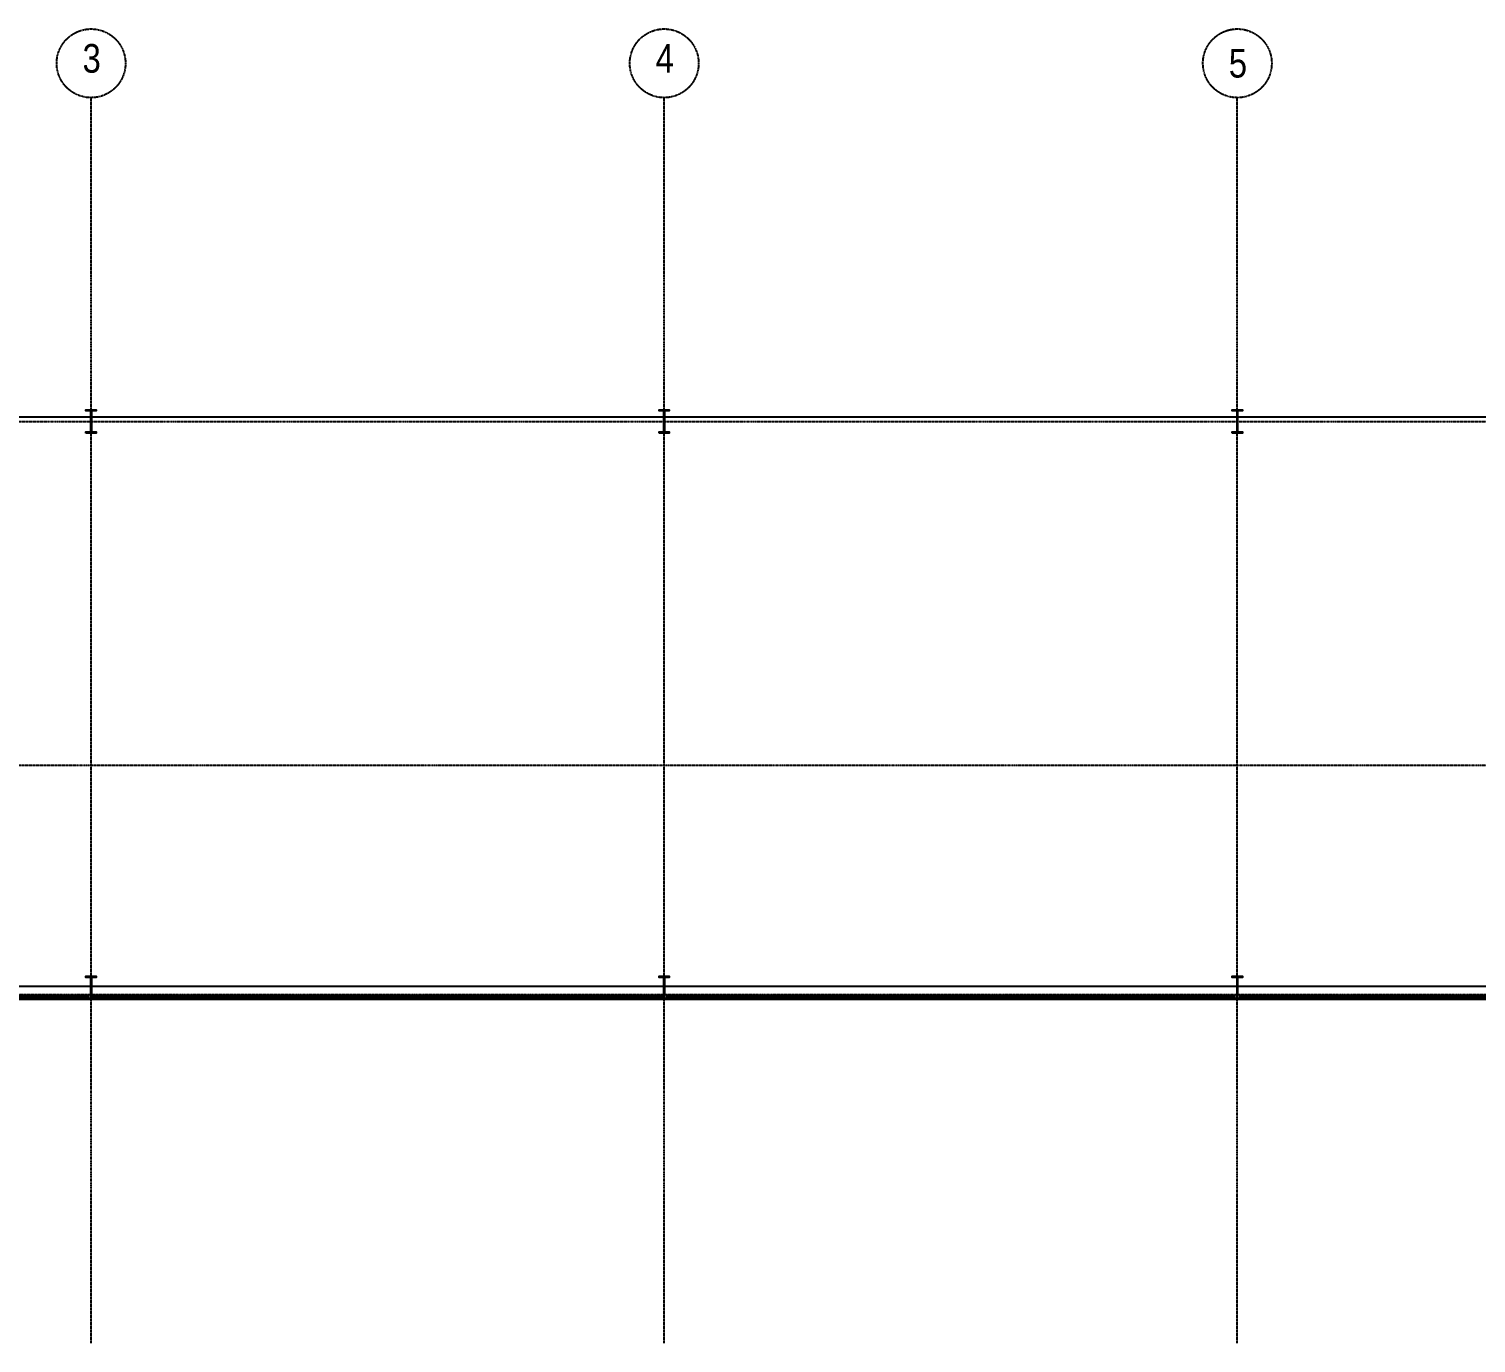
# Model space of a CAD drawing. Extents: x 0 to 163200, y -20682 to 90307.
# Drawn here: x 55730 to 80980, y -18612 to 4326 of the extents above; entities that cross this region are included whole.
import ezdxf

# ---------------------------------------------------------------- set-up
doc = ezdxf.new("R2010")
doc.units = 0
doc.header["$LTSCALE"] = 8
doc.header["$MEASUREMENT"] = 0
doc.linetypes.add('CENTER', pattern=[2, 1.25, -0.25, 0.25, -0.25])
for name, color, linetype in [('A-GLASS', 5, 'CONTINUOUS'), ('A-MULLIONS', 5, 'CONTINUOUS'), ('A-STEEL', 5, 'CONTINUOUS'), ('GRID', 5, 'CENTER')]:
    doc.layers.add(name, color=color, linetype=linetype)
doc.styles.add('TXT-50-$100', font='ARIALN.TTF', dxfattribs={"height": 500})

# ---------------------------------------------------------------- blocks, each defined once
blk = doc.blocks.new('410X60')
at = {"layer": 'A-STEEL'}
blk.add_lwpolyline([(203, -89), (183, -89), (183, -5), (-183, -5), (-183, -89), (-203, -89), (-203, 89), (-183, 89), (-183, 5), (183, 5), (183, 89), (203, 89)], close=True, dxfattribs=at)

msp = doc.modelspace()

# ---------------------------------------------------------------- linework, layer by layer
at = {"layer": 'A-GLASS'}
for p, q in [((46864.6, -12539.6), (56764.6, -12539.6)), ((46864.6, -12539.6), (56764.6, -12539.6)), ((56764.6, -12614.6), (46864.6, -12614.6)), ((56764.6, -12614.6), (46864.6, -12614.6)), ((54294.6, -12577.1), (56744.6, -12577.1)), ((54294.6, -12577.1), (56744.6, -12577.1)), ((56764.6, -12539.6), (56764.6, -12614.6)), ((56764.6, -12539.6), (56764.6, -12614.6)), ((56864.6, -12539.6), (66764.6, -12539.6)), ((56864.6, -12539.6), (66764.6, -12539.6)), ((66764.6, -12614.6), (56864.6, -12614.6)), ((66764.6, -12614.6), (56864.6, -12614.6)), ((56884.6, -12577.1), (59334.6, -12577.1)), ((56884.6, -12577.1), (59334.6, -12577.1)), ((59354.6, -12577.1), (61804.6, -12577.1)), ((59354.6, -12577.1), (61804.6, -12577.1)), ((61824.6, -12577.1), (64274.6, -12577.1)), ((61824.6, -12577.1), (64274.6, -12577.1)), ((64294.6, -12577.1), (66744.6, -12577.1)), ((64294.6, -12577.1), (66744.6, -12577.1)), ((66764.6, -12539.6), (66764.6, -12614.6)), ((66764.6, -12539.6), (66764.6, -12614.6)), ((66864.6, -12539.6), (76764.6, -12539.6)), ((66864.6, -12539.6), (76764.6, -12539.6)), ((76764.6, -12614.6), (66864.6, -12614.6)), ((76764.6, -12614.6), (66864.6, -12614.6)), ((66884.6, -12577.1), (69334.6, -12577.1)), ((66884.6, -12577.1), (69334.6, -12577.1)), ((69354.6, -12577.1), (71804.6, -12577.1)), ((69354.6, -12577.1), (71804.6, -12577.1)), ((71824.6, -12577.1), (74274.6, -12577.1)), ((71824.6, -12577.1), (74274.6, -12577.1)), ((74294.6, -12577.1), (76744.6, -12577.1)), ((74294.6, -12577.1), (76744.6, -12577.1)), ((76764.6, -12539.6), (76764.6, -12614.6)), ((76764.6, -12539.6), (76764.6, -12614.6)), ((76864.6, -12539.6), (86764.6, -12539.6)), ((76864.6, -12539.6), (86764.6, -12539.6)), ((86764.6, -12614.6), (76864.6, -12614.6)), ((86764.6, -12614.6), (76864.6, -12614.6)), ((76884.6, -12577.1), (79334.6, -12577.1)), ((76884.6, -12577.1), (79334.6, -12577.1)), ((79354.6, -12577.1), (81804.6, -12577.1)), ((79354.6, -12577.1), (81804.6, -12577.1))]:
    msp.add_line(p, q, dxfattribs=at)
at = {"layer": 'A-MULLIONS'}
for p, q in [((56744.6, -12614.6), (56744.6, -12539.6)), ((56744.6, -12614.6), (56744.6, -12539.6)), ((56764.6, -12539.6), (56764.6, -12614.6)), ((56764.6, -12539.6), (56764.6, -12614.6)), ((66744.6, -12614.6), (66744.6, -12539.6)), ((66744.6, -12614.6), (66744.6, -12539.6)), ((66764.6, -12539.6), (66764.6, -12614.6)), ((66764.6, -12539.6), (66764.6, -12614.6)), ((76744.6, -12614.6), (76744.6, -12539.6)), ((76744.6, -12614.6), (76744.6, -12539.6)), ((76764.6, -12539.6), (76764.6, -12614.6)), ((76764.6, -12539.6), (76764.6, -12614.6))]:
    msp.add_line(p, q, dxfattribs=at)
for points in [[(56764.6, -12614.6), (56744.6, -12614.6), (56744.6, -12539.6), (56764.6, -12539.6)], [(56764.6, -12614.6), (56744.6, -12614.6), (56744.6, -12539.6), (56764.6, -12539.6)], [(56884.6, -12539.6), (56884.6, -12614.6), (56864.6, -12614.6), (56864.6, -12539.6)], [(56884.6, -12539.6), (56884.6, -12614.6), (56864.6, -12614.6), (56864.6, -12539.6)], [(59354.6, -12614.6), (59334.6, -12614.6), (59334.6, -12539.6), (59354.6, -12539.6)], [(59354.6, -12614.6), (59334.6, -12614.6), (59334.6, -12539.6), (59354.6, -12539.6)], [(61824.6, -12614.6), (61804.6, -12614.6), (61804.6, -12539.6), (61824.6, -12539.6)], [(61824.6, -12614.6), (61804.6, -12614.6), (61804.6, -12539.6), (61824.6, -12539.6)], [(64294.6, -12614.6), (64274.6, -12614.6), (64274.6, -12539.6), (64294.6, -12539.6)], [(64294.6, -12614.6), (64274.6, -12614.6), (64274.6, -12539.6), (64294.6, -12539.6)], [(66764.6, -12614.6), (66744.6, -12614.6), (66744.6, -12539.6), (66764.6, -12539.6)], [(66764.6, -12614.6), (66744.6, -12614.6), (66744.6, -12539.6), (66764.6, -12539.6)], [(66884.6, -12539.6), (66884.6, -12614.6), (66864.6, -12614.6), (66864.6, -12539.6)], [(66884.6, -12539.6), (66884.6, -12614.6), (66864.6, -12614.6), (66864.6, -12539.6)], [(69354.6, -12614.6), (69334.6, -12614.6), (69334.6, -12539.6), (69354.6, -12539.6)], [(69354.6, -12614.6), (69334.6, -12614.6), (69334.6, -12539.6), (69354.6, -12539.6)], [(71824.6, -12614.6), (71804.6, -12614.6), (71804.6, -12539.6), (71824.6, -12539.6)], [(71824.6, -12614.6), (71804.6, -12614.6), (71804.6, -12539.6), (71824.6, -12539.6)], [(74294.6, -12614.6), (74274.6, -12614.6), (74274.6, -12539.6), (74294.6, -12539.6)], [(74294.6, -12614.6), (74274.6, -12614.6), (74274.6, -12539.6), (74294.6, -12539.6)], [(76764.6, -12614.6), (76744.6, -12614.6), (76744.6, -12539.6), (76764.6, -12539.6)], [(76764.6, -12614.6), (76744.6, -12614.6), (76744.6, -12539.6), (76764.6, -12539.6)], [(76884.6, -12539.6), (76884.6, -12614.6), (76864.6, -12614.6), (76864.6, -12539.6)], [(76884.6, -12539.6), (76884.6, -12614.6), (76864.6, -12614.6), (76864.6, -12539.6)], [(79354.6, -12614.6), (79334.6, -12614.6), (79334.6, -12539.6), (79354.6, -12539.6)], [(79354.6, -12614.6), (79334.6, -12614.6), (79334.6, -12539.6), (79354.6, -12539.6)]]:
    msp.add_lwpolyline(points, close=True, dxfattribs=at)
at = {"layer": 'A-STEEL', "ltscale": 5}
msp.add_line((36903.6, -2443.1), (136725.6, -2443.1), dxfattribs=at)
msp.add_line((36903.6, -2443.1), (136725.6, -2443.1), dxfattribs=at)
at = {"layer": 'A-STEEL', "ltscale": 0.5}
msp.add_line((36819.6, -12380.6), (136939.6, -12380.6), dxfattribs=at)
msp.add_line((36819.6, -12380.6), (136939.6, -12380.6), dxfattribs=at)
at = {"layer": 'GRID', "ltscale": 0.5}
for p, q in [((56814.6, -18612.5), (56814.6, 3126.4)), ((56814.6, -18612.5), (56814.6, 3126.4)), ((66814.6, -18612.5), (66814.6, 3126.4)), ((66814.6, -18612.5), (66814.6, 3126.4)), ((76814.6, -18612.5), (76814.6, 3126.4)), ((76814.6, -18612.5), (76814.6, 3126.4)), ((26702.1, -2525.6), (149115.2, -2525.6)), ((26702.1, -2525.6), (149115.2, -2525.6)), ((26712.1, -8525.6), (144306.4, -8525.6)), ((26712.1, -8525.6), (144306.4, -8525.6)), ((26707.1, -12525.6), (144306.4, -12525.6)), ((26707.1, -12525.6), (144306.4, -12525.6))]:
    msp.add_line(p, q, dxfattribs=at)
for centre in [(56814.6, 3726.4), (56814.6, 3726.4), (66814.6, 3726.4), (66814.6, 3726.4), (76814.6, 3726.4), (76814.6, 3726.4)]:
    msp.add_circle(centre, 600, dxfattribs=at)

# ---------------------------------------------------------------- block references
at = {"layer": 'A-STEEL', "rotation": 270}
for p in [(56814.6, -2525.6), (56814.6, -2525.6), (66814.6, -2525.6), (66814.6, -2525.6), (76814.6, -2525.6), (76814.6, -2525.6), (56814.6, -12411.6), (56814.6, -12411.6), (66814.6, -12411.6), (66814.6, -12411.6), (76814.6, -12411.6), (76814.6, -12411.6)]:
    msp.add_blockref('410X60', p, dxfattribs=at)

# ---------------------------------------------------------------- texts
at = {"layer": 'GRID', "style": 'TXT-50-$100'}
for s, p in [('3', (56665.7, 3563.2)), ('3', (56665.7, 3563.2)), ('4', (66665.7, 3563.2)), ('4', (66665.7, 3563.2)), ('5', (76665.7, 3477.7)), ('5', (76665.7, 3477.7))]:
    msp.add_text(s, height=500, dxfattribs=at).set_placement(p)

doc.saveas('drawing.dxf')
